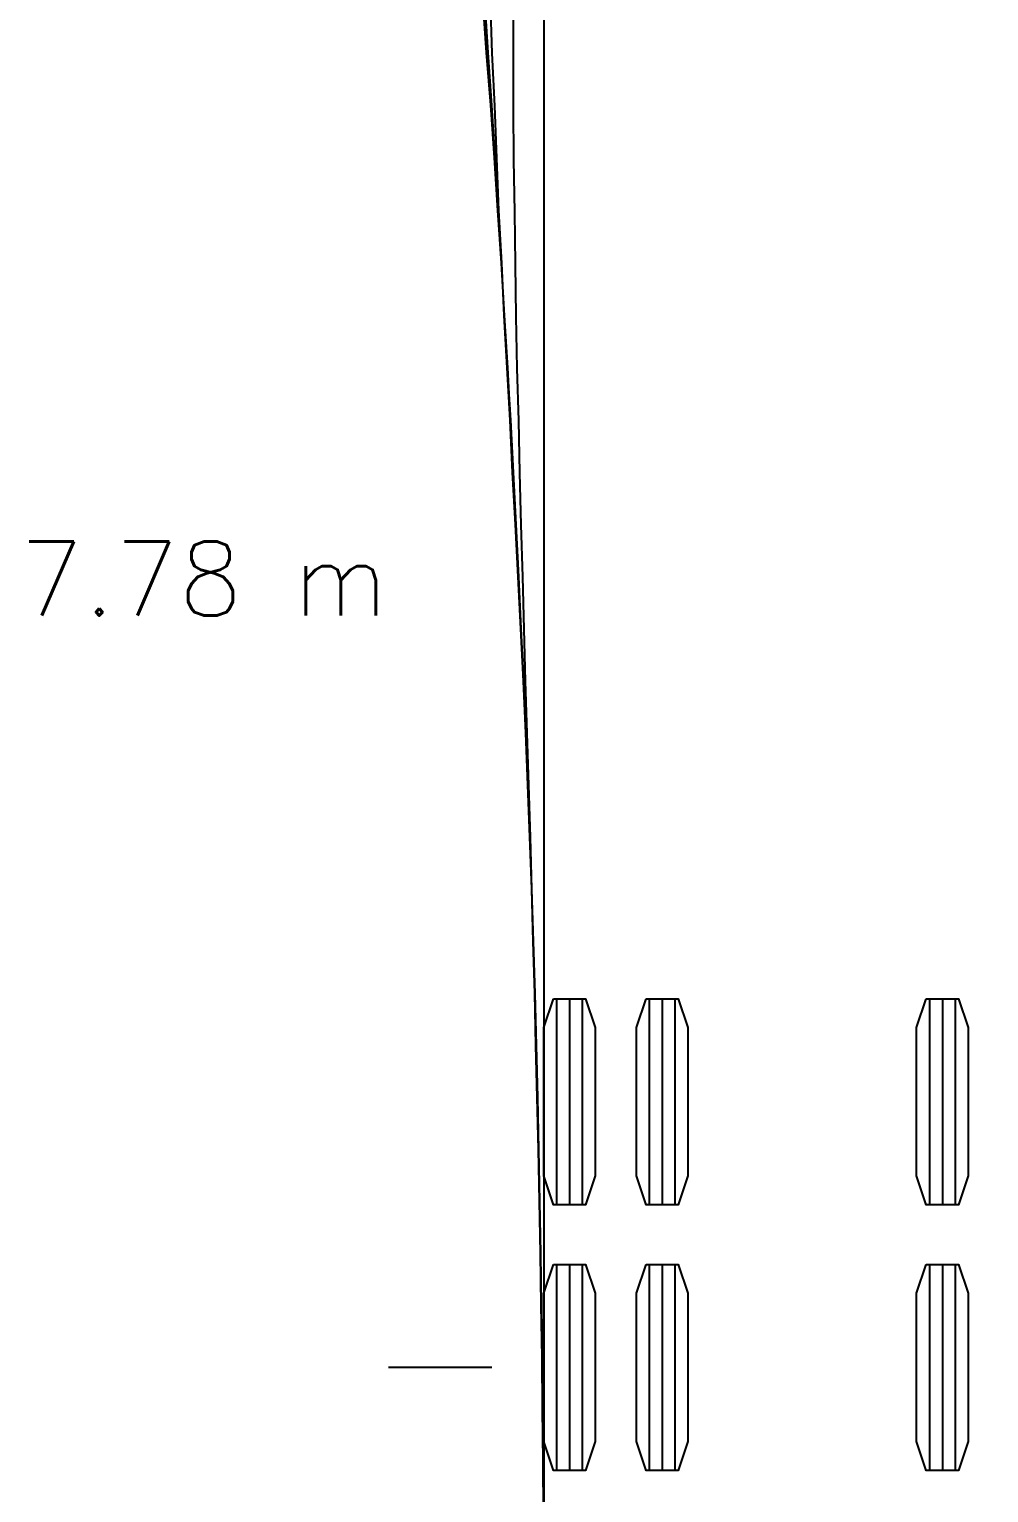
# Model space of a CAD drawing. Header units: metres. Extents: x 2363742 to 2363904, y 61953584 to 61953701.
# Drawn here: x 2363743.53 to 2363748.26, y 61953616.09 to 61953623.31 of the extents above; entities that cross this region are included whole.
import ezdxf
from ezdxf.enums import TextEntityAlignment as Align

# ---------------------------------------------------------------- set-up
doc = ezdxf.new("R2010")
doc.units = ezdxf.units.M
doc.header["$MEASUREMENT"] = 0
doc.layers.get('0').update_dxf_attribs({"color": 133})
doc.styles.add('TSText', font='simplex.shx')

# ---------------------------------------------------------------- blocks, each defined once
blk = doc.blocks.new('ATTEMP_1')
at = {"color": 3, "linetype": 'Continuous'}
for p, q in [((-8.772, 1.2115), (-9.788, 1.2115)), ((-7.462, 1.2115), (-8.478, 1.2115)), ((-8.772, 1.148), (-9.788, 1.148)), ((-8.772, 1.0845), (-9.788, 1.0845)), ((-7.462, 1.148), (-8.478, 1.148)), ((-7.462, 1.0845), (-8.478, 1.0845)), ((-8.772, 0.7545), (-9.788, 0.7545)), ((-7.462, 0.7545), (-8.478, 0.7545)), ((-8.772, 0.691), (-9.788, 0.691)), ((-7.462, 0.691), (-8.478, 0.691)), ((-8.772, 0.6275), (-9.788, 0.6275)), ((-7.462, 0.6275), (-8.478, 0.6275)), ((-8.772, -0.6275), (-9.788, -0.6275)), ((-7.462, -0.6275), (-8.478, -0.6275)), ((-8.772, -0.691), (-9.788, -0.691)), ((-7.462, -0.691), (-8.478, -0.691)), ((-8.772, -0.7545), (-9.788, -0.7545)), ((-7.462, -0.7545), (-8.478, -0.7545))]:
    blk.add_line(p, q, dxfattribs=at)
at = {"color": 3, "linetype": 'Continuous', "flags": 128}
blk.add_lwpolyline([(0, 1.275), (-13.59, 1.275), (-13.59, -1.275), (0, -1.275), (0, 1.275), (0, 1.275)], dxfattribs=at)
for points in [[(-8.772, 1.2272), (-8.772, 1.0688), (-8.9142, 1.021), (-9.6458, 1.021), (-9.788, 1.0688), (-9.788, 1.2272), (-9.6458, 1.275), (-8.9142, 1.275), (-8.772, 1.2272)], [(-7.462, 1.2272), (-7.462, 1.0688), (-7.6042, 1.021), (-8.3358, 1.021), (-8.478, 1.0688), (-8.478, 1.2272), (-8.3358, 1.275), (-7.6042, 1.275), (-7.462, 1.2272)], [(-8.772, 0.7702), (-8.772, 0.6118), (-8.9142, 0.564), (-9.6458, 0.564), (-9.788, 0.6118), (-9.788, 0.7702), (-9.6458, 0.818), (-8.9142, 0.818), (-8.772, 0.7702)], [(-7.462, 0.7702), (-7.462, 0.6118), (-7.6042, 0.564), (-8.3358, 0.564), (-8.478, 0.6118), (-8.478, 0.7702), (-8.3358, 0.818), (-7.6042, 0.818), (-7.462, 0.7702)], [(-8.772, -0.6118), (-8.772, -0.7702), (-8.9142, -0.818), (-9.6458, -0.818), (-9.788, -0.7702), (-9.788, -0.6118), (-9.6458, -0.564), (-8.9142, -0.564), (-8.772, -0.6118)], [(-7.462, -0.6118), (-7.462, -0.7702), (-7.6042, -0.818), (-8.3358, -0.818), (-8.478, -0.7702), (-8.478, -0.6118), (-8.3358, -0.564), (-7.6042, -0.564), (-7.462, -0.6118)]]:
    blk.add_lwpolyline(points, close=True, dxfattribs=at)
blk = doc.blocks.new('ATTEMP')
at = {"color": 3, "linetype": 'Continuous', "rotation": 90}
blk.add_blockref('ATTEMP_1', (0, -10.17), dxfattribs=at)

msp = doc.modelspace()

# ---------------------------------------------------------------- linework, layer by layer
at = {"color": 3, "linetype": 'Continuous'}
msp.add_line((2363745.8122, 61953616.7109), (2363745.3022, 61953616.7109), dxfattribs=at)
at = {"color": 3, "linetype": 'Continuous', "flags": 128}
for points in [[(2363746.0657, 61953615.9907), (2363746.0641, 61953616.2471), (2363746.062, 61953616.5035), (2363746.0595, 61953616.7599), (2363746.0562, 61953617.0164), (2363746.0526, 61953617.2728), (2363746.0481, 61953617.5292), (2363746.0435, 61953617.7857), (2363746.0377, 61953618.0421), (2363746.0315, 61953618.2986), (2363746.0246, 61953618.5551), (2363746.0173, 61953618.8117), (2363746.0084, 61953619.0683), (2363745.9991, 61953619.3249), (2363745.9892, 61953619.5816), (2363745.979, 61953619.8384), (2363745.9685, 61953620.0953), (2363745.9562, 61953620.3523), (2363745.9438, 61953620.6095), (2363745.9313, 61953620.8668), (2363745.9189, 61953621.1242), (2363745.9047, 61953621.3819), (2363745.8895, 61953621.6398), (2363745.8733, 61953621.8982), (2363745.8586, 61953622.1566), (2363745.8404, 61953622.4157), (2363745.824, 61953622.6751), (2363745.8071, 61953622.9349), (2363745.7861, 61953623.1957), (2363745.768, 61953623.4567)], [(2363746.0657, 61953615.9907), (2363746.0641, 61953616.2471), (2363746.0621, 61953616.5035), (2363746.0596, 61953616.7599), (2363746.0562, 61953617.0164), (2363746.0527, 61953617.2728), (2363746.0481, 61953617.5292), (2363746.0435, 61953617.7857), (2363746.0379, 61953618.0421), (2363746.0316, 61953618.2986), (2363746.0247, 61953618.5551), (2363746.0165, 61953618.8117), (2363746.0086, 61953619.0683), (2363745.9993, 61953619.3249), (2363745.9894, 61953619.5816), (2363745.9792, 61953619.8384), (2363745.9688, 61953620.0953), (2363745.9566, 61953620.3523), (2363745.9442, 61953620.6095), (2363745.9317, 61953620.8667), (2363745.9175, 61953621.1243), (2363745.9034, 61953621.382), (2363745.8896, 61953621.6398), (2363745.8741, 61953621.8981), (2363745.8592, 61953622.1566), (2363745.8428, 61953622.4155), (2363745.8274, 61953622.6747), (2363745.8108, 61953622.9344), (2363745.793, 61953623.1947), (2363745.7763, 61953623.4554)], [(2363746.0657, 61953615.9907), (2363746.0641, 61953616.2471), (2363746.0621, 61953616.5035), (2363746.0596, 61953616.7599), (2363746.0562, 61953617.0164), (2363746.0527, 61953617.2728), (2363746.0482, 61953617.5292), (2363746.0436, 61953617.7857), (2363746.0379, 61953618.0421), (2363746.0316, 61953618.2986), (2363746.0248, 61953618.5551), (2363746.0166, 61953618.8117), (2363746.0087, 61953619.0683), (2363745.9994, 61953619.3249), (2363745.9896, 61953619.5816), (2363745.9794, 61953619.8384), (2363745.969, 61953620.0953), (2363745.9568, 61953620.3523), (2363745.9444, 61953620.6094), (2363745.932, 61953620.8667), (2363745.9178, 61953621.1242), (2363745.9037, 61953621.3819), (2363745.8899, 61953621.6398), (2363745.8745, 61953621.8981), (2363745.8596, 61953622.1565), (2363745.8432, 61953622.4155), (2363745.8279, 61953622.6746), (2363745.8112, 61953622.9344), (2363745.7936, 61953623.1947), (2363745.7776, 61953623.4553)], [(2363746.0658, 61953615.9907), (2363746.0642, 61953616.2471), (2363746.0619, 61953616.5035), (2363746.0594, 61953616.7599), (2363746.0563, 61953617.0164), (2363746.0528, 61953617.2728), (2363746.0483, 61953617.5292), (2363746.0432, 61953617.7857), (2363746.0375, 61953618.0421), (2363746.0312, 61953618.2986), (2363746.0243, 61953618.5551), (2363746.0169, 61953618.8117), (2363746.0087, 61953619.0683), (2363745.9997, 61953619.3249), (2363745.9898, 61953619.5816), (2363745.979, 61953619.8384), (2363745.9674, 61953620.0953), (2363745.955, 61953620.3524), (2363745.9419, 61953620.6096), (2363745.9281, 61953620.8669), (2363745.9139, 61953621.1245), (2363745.9018, 61953621.3821), (2363745.8872, 61953621.6401), (2363745.8724, 61953621.8983), (2363745.8607, 61953622.1565), (2363745.8463, 61953622.4153), (2363745.8357, 61953622.6739), (2363745.8258, 61953622.9328), (2363745.8133, 61953623.1923), (2363745.8054, 61953623.4516)], [(2363746.0657, 61953615.9907), (2363746.064, 61953616.2471), (2363746.0617, 61953616.5035), (2363746.059, 61953616.7599), (2363746.0555, 61953617.0164), (2363746.0512, 61953617.2728), (2363746.0468, 61953617.5292), (2363746.0413, 61953617.7857), (2363746.0359, 61953618.0422), (2363746.0293, 61953618.2987), (2363746.0231, 61953618.5552), (2363746.0155, 61953618.8117), (2363746.0087, 61953619.0683), (2363746.0018, 61953619.3249), (2363745.9934, 61953619.5816), (2363745.9863, 61953619.8382), (2363745.9778, 61953620.095), (2363745.9708, 61953620.3518), (2363745.9641, 61953620.6087), (2363745.9559, 61953620.8656), (2363745.9498, 61953621.1226), (2363745.9441, 61953621.3796), (2363745.937, 61953621.6367), (2363745.9324, 61953621.8938), (2363745.9285, 61953622.151), (2363745.9253, 61953622.4082), (2363745.9208, 61953622.6655), (2363745.9192, 61953622.9227), (2363745.9185, 61953623.18), (2363745.9189, 61953623.4371)]]:
    msp.add_lwpolyline(points, dxfattribs=at)

# ---------------------------------------------------------------- block references
at = {"color": 3, "linetype": 'Continuous'}
msp.add_blockref('ATTEMP', (2363747.3422, 61953636.1609), dxfattribs=at)

# ---------------------------------------------------------------- texts
at = {"color": 4, "style": 'TSText'}
msp.add_text('7.78 m', height=0.36576, dxfattribs=at).set_placement((2363745.3022, 61953620.6009), align=Align.MIDDLE_RIGHT)

doc.saveas('drawing.dxf')
